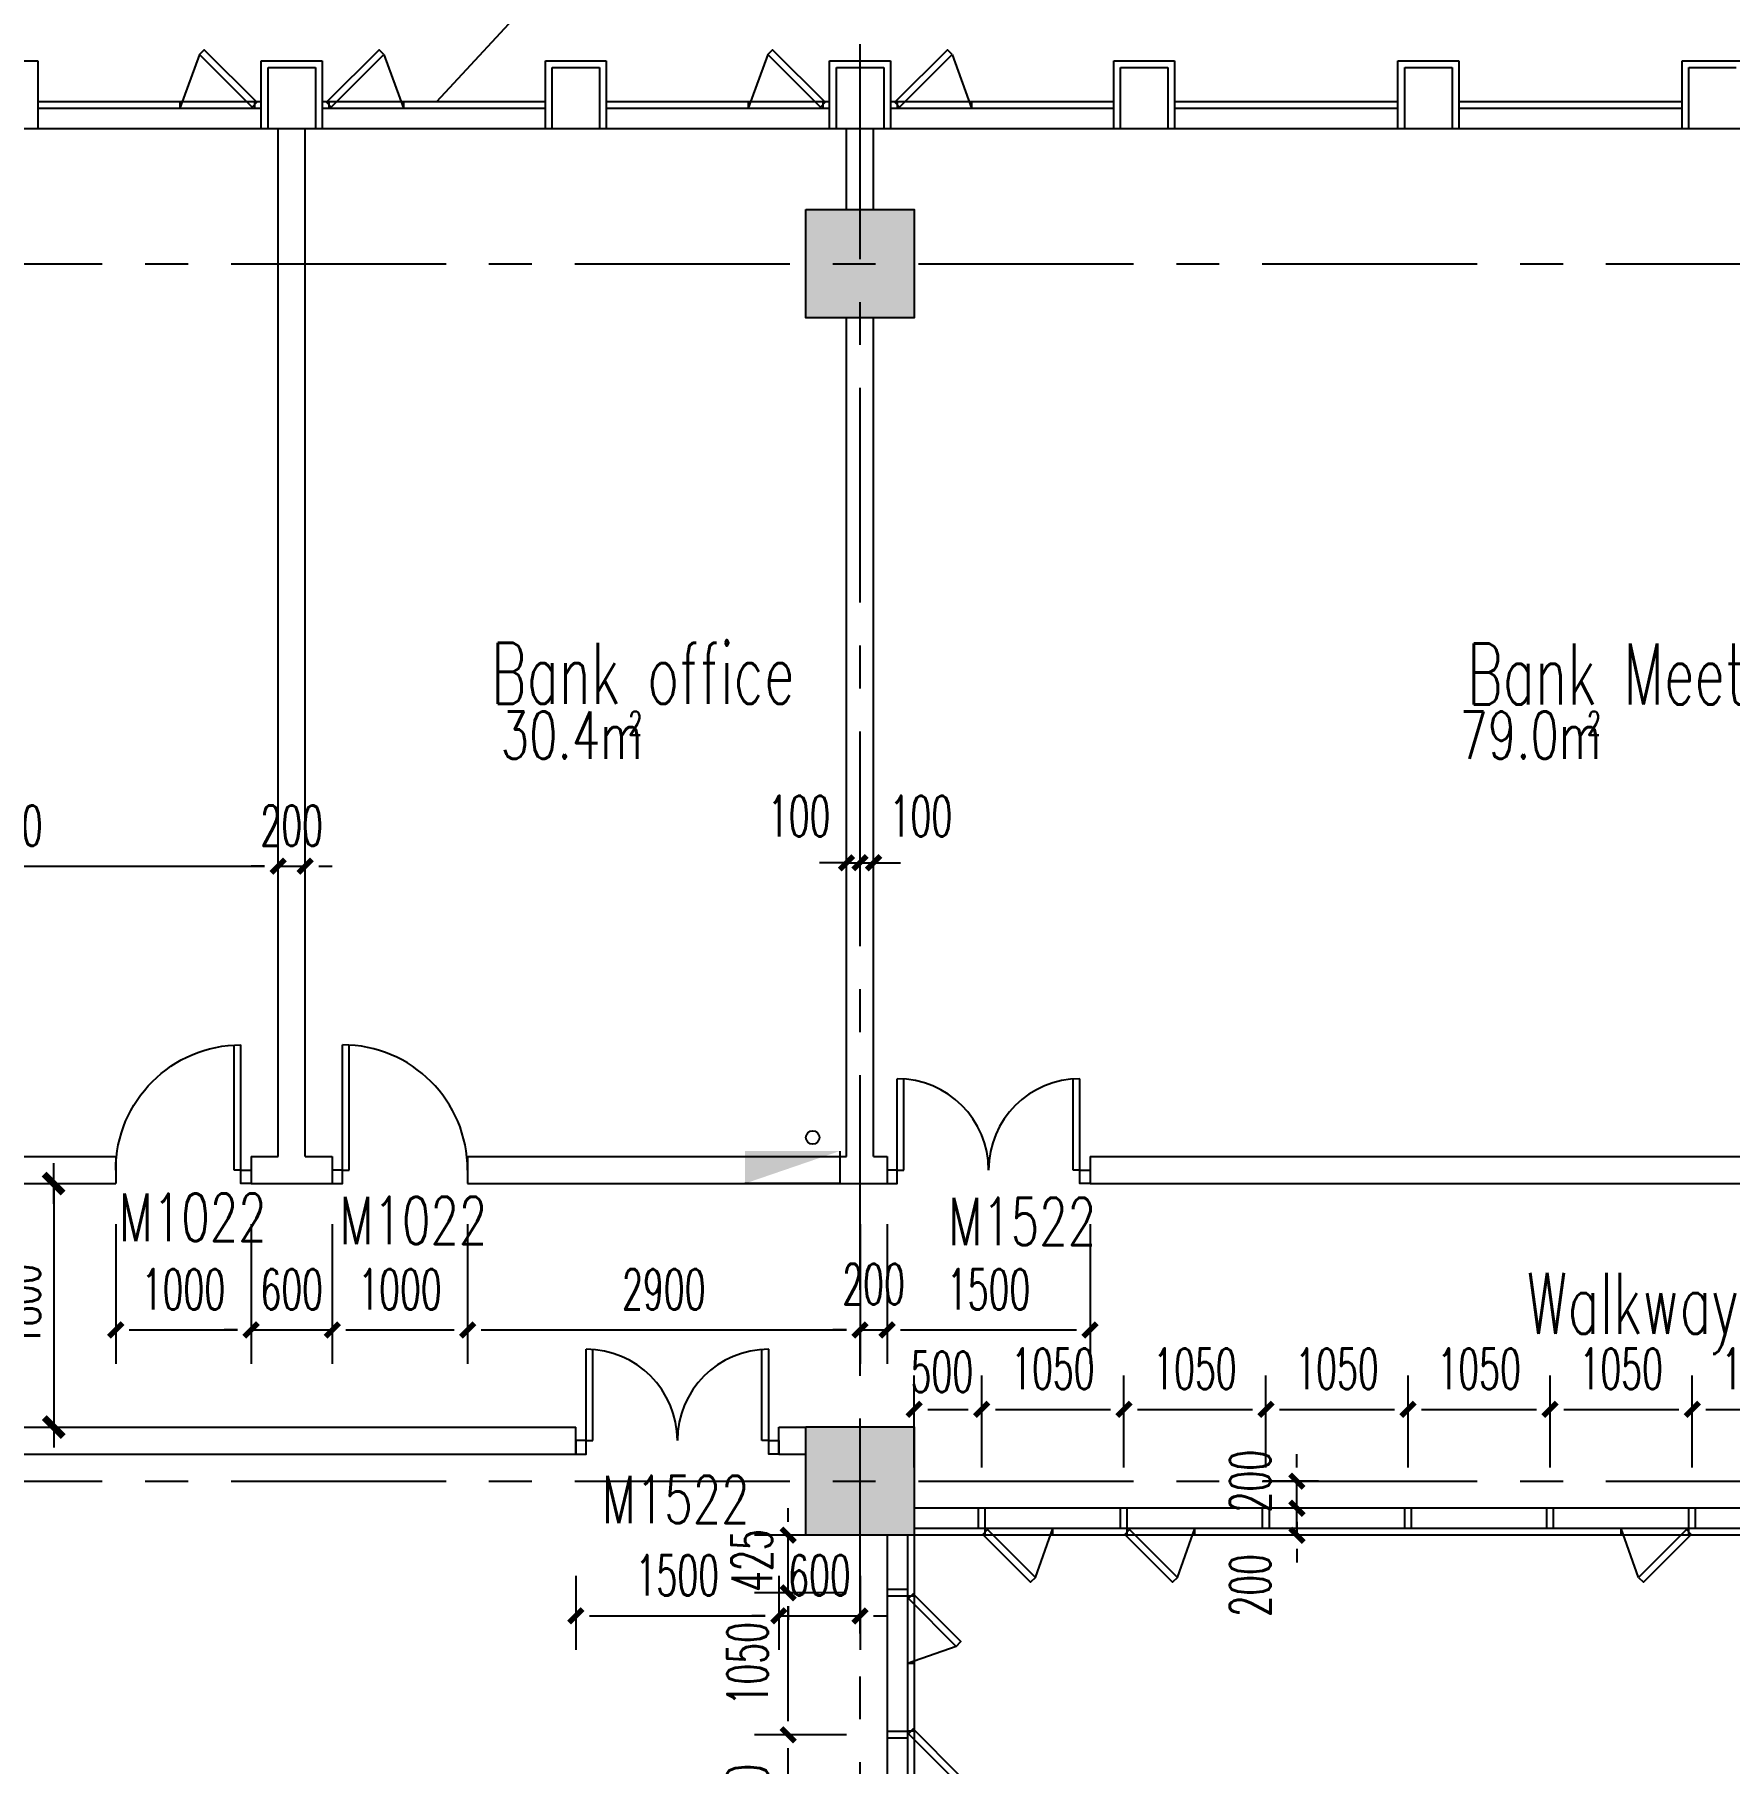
# Model space of a CAD drawing. Extents: x 824790 to 994147, y 4290613 to 4374713.
# Drawn here: x 871010 to 883535, y 4336108 to 4348889 of the extents above; entities that cross this region are included whole.
import ezdxf

# ---------------------------------------------------------------- set-up
doc = ezdxf.new("R2010")
doc.units = 0
doc.header["$LTSCALE"] = 1000
doc.header["$MEASUREMENT"] = 0
for name, pattern in [('ACAD_ISO08W100', [36, 24, -3, 6, -3]), ('CENTER', [50.8, 31.75, -6.35, 6.35, -6.35]), ('DOTE', [2.42, 2, -0.2, 0.02, -0.2])]:
    doc.linetypes.add(name, pattern=pattern)
doc.layers.get('0').update_dxf_attribs({"color": 255, "linetype": 'CONTINUOUS'})
doc.layers.add('0-消防箱', color=7, linetype='CONTINUOUS', lineweight=25)
for name, color, linetype in [('A-AREA-TEXT', 6, 'CONTINUOUS'), ('A-DIM', 201, 'CONTINUOUS'), ('A-DOTE', 8, 'ACAD_ISO08W100'), ('A-FIN-GRAN', 34, 'CONTINUOUS'), ('A-LINE', 254, 'CONTINUOUS'), ('A-NOTE', 150, 'CONTINUOUS'), ('A-TEXT-CN', 31, 'CONTINUOUS'), ('A-WALL', 2, 'CONTINUOUS'), ('A-WINDOW', 4, 'CONTINUOUS'), ('A-WINDOW-TEXT', 93, 'CONTINUOUS'), ('DOTE', 17, 'DOTE'), ('HATCH-F252', 252, 'CONTINUOUS'), ('S-COLUMN', 1, 'CONTINUOUS'), ('WINDOW', 4, 'CONTINUOUS'), ('柱子', 9, 'CONTINUOUS')]:
    doc.layers.add(name, color=color, linetype=linetype)
doc.styles.add('_HZTXT', font='tjromans.shx', dxfattribs={"width": 0.7, "bigfont": 'tjhztxt.shx'})
doc.styles.add('DIM_FONT', font='SIMPLEX.shx', dxfattribs={"width": 0.6, "bigfont": 'GBCBIG.shx'})
doc.styles.add('PRC-S', font='TJROMANS.shx', dxfattribs={"width": 0.7, "bigfont": 'hztxt.shx'})
doc.styles.add('TONGJI-FONT', font='simplex.shx')
doc.dimstyles.new('DIM100', dxfattribs={"dimscale": 100, "dimtxt": 3, "dimasz": 0.01, "dimexe": 1, "dimexo": 1, "dimgap": 1, "dimtad": 1, "dimdec": 0, "dimtxsty": 'DIM_FONT', "dimblk1": 'h-_DIMX', "dimblk2": 'h-_DIMX', "dimsah": 1, "dimcen": 0.01, "dimclrd": 256, "dimclre": 256, "dimclrt": 7, "dimadec": 3, "dimazin": 3, "dimtfac": 1, "dimtdec": 0, "dimtix": 1, "dimtmove": 2, "dimatfit": 3, "dimldrblk": 'h-_DIMX', "dimtzin": 5, "dimarcsym": 0})
doc.dimstyles.new('DIMN', dxfattribs={"dimtxt": 300, "dimasz": 100, "dimexe": 250, "dimexo": 300, "dimgap": 150, "dimtad": 1, "dimdec": 0, "dimtxsty": 'DIM_FONT', "dimblk": 'h-_ArchTick', "dimcen": 2.5, "dimclrt": 7, "dimazin": 2, "dimtfac": 1, "dimtdec": 0, "dimtix": 1, "dimtmove": 2, "dimatfit": 3, "dimarcsym": 0})

# ---------------------------------------------------------------- blocks, each defined once
blk = doc.blocks.new('h-wrt')
at = {"layer": 'A-DOTE', "linetype": 'CENTER', "ltscale": 0.05}
for p, q in [((-2563528.9, -1784214.6), (-2563528.9, -1744636.2)), ((-2603736, -1751229), (-2483728.3, -1751229)), ((-2603736, -1760229), (-2483728.3, -1760229))]:
    blk.add_line(p, q, dxfattribs=at)
blk = doc.blocks.new('h-D15')
for p, q in [((75, 0), (75, 675)), ((125, 0), (125, 673.145601)), ((1375, 0), (1375, 673.145601)), ((1425, 0), (1425, 675)), ((75, 0), (125, 0)), ((1425, 0), (1375, 0))]:
    blk.add_line(p, q)
for points in [[(75, 0), (0, 0), (0, -100), (75, -100)], [(1425, 0), (1500, 0), (1500, -100), (1425, -100)]]:
    blk.add_lwpolyline(points, close=True)
for centre, start, end in [((75, 0), 0, 90), ((1425, 0), 90, 180)]:
    blk.add_arc(centre, 675, start, end)
blk = doc.blocks.new('h-D10')
for p, q in [((75, 0), (75, 925)), ((125, 0), (125, 923.64766)), ((75, 0), (125, 0))]:
    blk.add_line(p, q)
blk.add_lwpolyline([(75, 0), (0, 0), (0, -100), (75, -100)], close=True)
blk.add_arc((75, 0), 925, 0, 90)
blk = doc.blocks.new('h-ewryer')
at = {"layer": 'A-WINDOW', "ltscale": 0.5}
blk.add_line((366378, 243878), (366234, 243482), dxfattribs=at)
at = {"layer": 'A-WINDOW'}
for p, q in [((366234, 243532), (366234, 243482)), ((366784, 243532), (366784, 243482))]:
    blk.add_line(p, q, dxfattribs=at)
at = {"layer": 'A-WINDOW', "ltscale": 0.5}
blk.add_lwpolyline([(366378, 243878), (366413, 243914), (366802, 243525), (366767, 243489)], close=True, dxfattribs=at)
blk = doc.blocks.new('h-2层裙房幕墙')
at = {"layer": 'A-FIN-GRAN'}
for p, q in [((769186, 4036435), (769636, 4036435)), ((769636, 4036435), (769636, 4035935)), ((771286, 4035935), (771286, 4036435)), ((771286, 4036435), (771736, 4036435)), ((771336, 4035935), (771336, 4036385)), ((771336, 4036385), (771686, 4036385)), ((771686, 4036385), (771686, 4035935)), ((771736, 4036435), (771736, 4035935)), ((773386, 4035935), (773386, 4036435)), ((773386, 4036435), (773836, 4036435)), ((773436, 4035935), (773436, 4036385)), ((773436, 4036385), (773786, 4036385)), ((773786, 4036385), (773786, 4035935)), ((773836, 4036435), (773836, 4035935)), ((775486, 4035935), (775486, 4036435)), ((775486, 4036435), (775936, 4036435)), ((775536, 4035935), (775536, 4036385)), ((775536, 4036385), (775886, 4036385)), ((775886, 4036385), (775886, 4035935)), ((775936, 4036435), (775936, 4035935)), ((777586, 4035935), (777586, 4036435)), ((777586, 4036435), (778036, 4036435)), ((777636, 4035935), (777636, 4036385)), ((777636, 4036385), (777986, 4036385)), ((777986, 4036385), (777986, 4035935)), ((778036, 4036435), (778036, 4035935)), ((779686, 4035935), (779686, 4036435)), ((779686, 4036435), (780136, 4036435)), ((779736, 4035935), (779736, 4036385)), ((779736, 4036385), (780086, 4036385)), ((780086, 4036385), (780086, 4035935)), ((780136, 4036435), (780136, 4035935)), ((781786, 4035935), (781786, 4036435)), ((781786, 4036435), (782236, 4036435)), ((781836, 4035935), (781836, 4036385)), ((781836, 4036385), (782186, 4036385))]:
    blk.add_line(p, q, dxfattribs=at)
at = {"layer": 'WINDOW'}
for p, q in [((769636, 4036135), (771286, 4036135)), ((769636, 4036085), (771286, 4036085)), ((771736, 4036135), (773386, 4036135)), ((771736, 4036085), (773386, 4036085)), ((773836, 4036135), (775486, 4036135)), ((773836, 4036085), (775486, 4036085)), ((775936, 4036135), (777586, 4036135)), ((775936, 4036085), (777586, 4036085)), ((778036, 4036135), (779686, 4036135)), ((778036, 4036085), (779686, 4036085)), ((780136, 4036135), (781786, 4036135)), ((780136, 4036085), (781786, 4036085)), ((740234, 4035935), (801136, 4035935)), ((769636, 4035935), (771286, 4035935)), ((771736, 4035935), (773386, 4035935)), ((773836, 4035935), (775486, 4035935)), ((775936, 4035935), (777586, 4035935)), ((778036, 4035935), (779686, 4035935)), ((780136, 4035935), (781786, 4035935))]:
    blk.add_line(p, q, dxfattribs=at)
at = {"layer": 'A-WINDOW'}
for p in [(404451, 3792603), (408651, 3792603)]:
    blk.add_blockref('h-ewryer', p, dxfattribs=at)
at = {"layer": 'A-WINDOW', "xscale": -1}
for p in [(1138570, 3792603), (1142770, 3792603)]:
    blk.add_blockref('h-ewryer', p, dxfattribs=at)
blk = doc.blocks.new('h-消火栓')
at = {"color": 0}
for p, q in [((50, -240), (50, 0)), ((50, 0), (750, 0))]:
    blk.add_line(p, q, dxfattribs=at)
blk.add_solid([(50, -240), (750, 0), (50, -240), (750, -240)], dxfattribs=at)
blk = doc.blocks.new('sdfsf')
at = {"layer": 'A-WINDOW'}
for p, q in [((844942, 4169919), (844942, 4169969)), ((845442, 4169919), (845442, 4169969))]:
    blk.add_line(p, q, dxfattribs=at)
at = {"layer": 'A-WINDOW', "ltscale": 0.5}
blk.add_line((845070, 4169608), (844942, 4169969), dxfattribs=at)
blk.add_lwpolyline([(845070, 4169608), (845106, 4169573), (845459, 4169926), (845424, 4169962)], close=True, dxfattribs=at)
blk = doc.blocks.new('dsfd')
at = {"layer": 'A-FIN-GRAN'}
for p, q in [((877985, 4337845), (877985, 4337995)), ((878035, 4337845), (878035, 4337995)), ((879035, 4337845), (879035, 4337995)), ((879085, 4337845), (879085, 4337995)), ((880085, 4337845), (880085, 4337995)), ((880135, 4337845), (880135, 4337995)), ((881135, 4337845), (881135, 4337995)), ((881185, 4337845), (881185, 4337995)), ((882185, 4337845), (882185, 4337995)), ((882235, 4337845), (882235, 4337995)), ((883235, 4337845), (883235, 4337995)), ((883285, 4337845), (883285, 4337995)), ((884285, 4337845), (884285, 4337995)), ((884335, 4337845), (884335, 4337995)), ((877460, 4337395), (877310, 4337395)), ((877460, 4337345), (877310, 4337345)), ((885010, 4337395), (884860, 4337395)), ((885010, 4337345), (884860, 4337345)), ((877460, 4336345), (877310, 4336345)), ((877460, 4336295), (877310, 4336295)), ((885010, 4336345), (884860, 4336345)), ((885010, 4336295), (884860, 4336295)), ((877460, 4335295), (877310, 4335295)), ((885010, 4335295), (884860, 4335295)), ((877460, 4335245), (877310, 4335245)), ((885010, 4335245), (884860, 4335245)), ((877460, 4334245), (877310, 4334245)), ((877460, 4334195), (877310, 4334195)), ((877460, 4333195), (877310, 4333195)), ((877460, 4333145), (877310, 4333145)), ((877460, 4332145), (877310, 4332145)), ((877460, 4332095), (877310, 4332095)), ((885010, 4332145), (884860, 4332145)), ((885010, 4332095), (884860, 4332095)), ((877460, 4331095), (877310, 4331095)), ((877460, 4331045), (877310, 4331045)), ((885010, 4331095), (884860, 4331095)), ((885010, 4331045), (884860, 4331045)), ((877460, 4330045), (877310, 4330045)), ((885010, 4330045), (884860, 4330045)), ((877460, 4329995), (877310, 4329995)), ((885010, 4329995), (884860, 4329995)), ((877985, 4329545), (877985, 4329395)), ((878035, 4329545), (878035, 4329395)), ((879035, 4329545), (879035, 4329395)), ((879085, 4329545), (879085, 4329395)), ((880085, 4329545), (880085, 4329395)), ((880135, 4329545), (880135, 4329395)), ((881135, 4329545), (881135, 4329395)), ((881185, 4329545), (881185, 4329395)), ((882185, 4329545), (882185, 4329395)), ((882235, 4329545), (882235, 4329395)), ((883235, 4329545), (883235, 4329395)), ((883285, 4329545), (883285, 4329395)), ((884285, 4329545), (884285, 4329395)), ((884335, 4329545), (884335, 4329395))]:
    blk.add_line(p, q, dxfattribs=at)
at = {"layer": 'A-LINE'}
for p, q in [((884910, 4335195), (884910, 4332195)), ((885010, 4335195), (885010, 4332195))]:
    blk.add_line(p, q, dxfattribs=at)
at = {"layer": 'A-WINDOW'}
for p, q in [((885010, 4335195), (884810, 4335195)), ((885010, 4332195), (884810, 4332195))]:
    blk.add_line(p, q, dxfattribs=at)
for points in [[(884810, 4337995), (877910, 4337995), (877510, 4337995)], [(884810, 4337845), (877910, 4337845), (877510, 4337845)], [(877310, 4337795), (877310, 4329595)], [(877460, 4337795), (877460, 4329595)], [(884810, 4335195), (884810, 4337795), (877910, 4337795), (877510, 4337795), (877510, 4329595), (877910, 4329595), (884810, 4329595), (884810, 4332195)], [(884860, 4335195), (884860, 4337795)], [(885010, 4335195), (885010, 4337795)], [(884860, 4329595), (884860, 4332195)], [(885010, 4329595), (885010, 4332195)], [(877510, 4329545), (877910, 4329545), (884810, 4329545)], [(877510, 4329395), (877910, 4329395), (884810, 4329395)]]:
    blk.add_lwpolyline(points, dxfattribs=at)
at = {"layer": 'A-WINDOW', "xscale": -1}
for p in [(1723476, 167876), (1724526, 167876)]:
    blk.add_blockref('sdfsf', p, dxfattribs=at)
at = {"layer": 'A-WINDOW'}
for p in [(37793, 167876), (38843, 167876)]:
    blk.add_blockref('sdfsf', p, dxfattribs=at)
for name, p, rotation in [('sdfsf', (5047429, 3491904), 90), ('sdfsf', (5047429, 3490904), 90), ('h-D15', (884810, 4333695), 90), ('h-D15', (884810, 4332195), 90), ('sdfsf', (-3285109, 5176487), 270), ('sdfsf', (-3285109, 5175487), 270), ('sdfsf', (1723476, 8499514), 180), ('sdfsf', (1724526, 8499514), 180)]:
    blk.add_blockref(name, p, dxfattribs=dict(at, rotation=rotation))
at = {"layer": 'A-WINDOW', "xscale": -1}
for p, rotation in [((-3285109, 3491904), 270), ((-3285109, 3490904), 270), ((5047429, 5176487), 90), ((5047429, 5175487), 90), ((37793, 8499514), 180), ((38843, 8499514), 180)]:
    blk.add_blockref('sdfsf', p, dxfattribs=dict(at, rotation=rotation))
blk = doc.blocks.new('h-qwwe')
at = {"layer": 'HATCH-F252'}
blk.add_hatch(color=256, dxfattribs=at).paths.add_polyline_path([(-400, 400), (400, 400), (400, -400), (-400, -400)])
at = {"layer": 'S-COLUMN', "color": 1}
blk.add_lwpolyline([(-400, 400), (400, 400), (400, -400), (-400, -400)], close=True, dxfattribs=at)
blk = doc.blocks.new('h-800zhu')
at = {"layer": '柱子'}
for p in [(-2563529, -1387131), (-2563529, -1396131)]:
    blk.add_blockref('h-qwwe', p, dxfattribs=at)
blk = doc.blocks.new('h-_DIMX')
blk.add_line((-150, 0), (150, 0))
at = {"const_width": 50}
blk.add_lwpolyline([(-70, -70), (70, 70)], dxfattribs=at)
blk = doc.blocks.new('*D36')
at = {"layer": 'A-DIM', "lineweight": -2, "transparency": 16777216}
for p, q in [((870237, 4340395), (871251, 4340395)), ((871151, 4340394), (871151, 4338596)), ((870237, 4338595), (871251, 4338595))]:
    blk.add_line(p, q, dxfattribs=at)
for p, rotation in [((871151, 4340395), 90), ((871151, 4338595), 270)]:
    blk.add_blockref('h-_DIMX', p, dxfattribs=dict(at, rotation=rotation))
at = {"layer": 'A-DIM', "color": 7, "transparency": 16777216, "insert": (870901, 4339495), "char_height": 300, "attachment_point": 5, "rotation": 90, "style": 'DIM_FONT'}
blk.add_mtext('\\A1;1800', dxfattribs=at)
blk = doc.blocks.new('h-_ArchTick')
at = {"color": 0, "linetype": 'ByBlock', "const_width": 0.4}
blk.add_lwpolyline([(-0.5, -0.5), (0.5, 0.5)], dxfattribs=at)
blk = doc.blocks.new('*D126')
at = {"layer": 'A-DIM', "color": 0, "lineweight": -2, "transparency": 16777216}
for p, q in [((876579, 4337895), (876579, 4337995)), ((877010, 4337795), (876329, 4337795)), ((876579, 4337370), (876579, 4337795)), ((877010, 4337370), (876329, 4337370)), ((876579, 4337270), (876579, 4337170))]:
    blk.add_line(p, q, dxfattribs=at)
at = {"layer": 'A-DIM', "color": 0, "lineweight": -2, "transparency": 16777216, "xscale": 100, "yscale": 100, "zscale": 100}
for p, rotation in [((876579, 4337795), 270), ((876579, 4337370), 90)]:
    blk.add_blockref('h-_ArchTick', p, dxfattribs=dict(at, rotation=rotation))
at = {"layer": 'A-DIM', "color": 7, "transparency": 16777216, "insert": (876310, 4337608), "char_height": 300, "attachment_point": 5, "rotation": 90, "style": 'DIM_FONT'}
blk.add_mtext('\\A1;425', dxfattribs=at)
blk = doc.blocks.new('*D127')
at = {"layer": 'A-DIM', "color": 0, "lineweight": -2, "transparency": 16777216}
for p, q in [((877010, 4337370), (876329, 4337370)), ((876579, 4336420), (876579, 4337270)), ((877010, 4336320), (876329, 4336320))]:
    blk.add_line(p, q, dxfattribs=at)
at = {"layer": 'A-DIM', "color": 0, "lineweight": -2, "transparency": 16777216, "xscale": 100, "yscale": 100, "zscale": 100}
for p, rotation in [((876579, 4337370), 90), ((876579, 4336320), 270)]:
    blk.add_blockref('h-_ArchTick', p, dxfattribs=dict(at, rotation=rotation))
at = {"layer": 'A-DIM', "color": 7, "transparency": 16777216, "insert": (876279, 4336845), "char_height": 300, "attachment_point": 5, "rotation": 90, "style": 'DIM_FONT'}
blk.add_mtext('\\A1;1050', dxfattribs=at)
blk = doc.blocks.new('*D128')
at = {"layer": 'A-DIM', "color": 0, "lineweight": -2, "transparency": 16777216}
for p, q in [((877010, 4336320), (876329, 4336320)), ((876579, 4335370), (876579, 4336220)), ((877010, 4335270), (876329, 4335270))]:
    blk.add_line(p, q, dxfattribs=at)
at = {"layer": 'A-DIM', "color": 0, "lineweight": -2, "transparency": 16777216, "xscale": 100, "yscale": 100, "zscale": 100}
for p, rotation in [((876579, 4336320), 90), ((876579, 4335270), 270)]:
    blk.add_blockref('h-_ArchTick', p, dxfattribs=dict(at, rotation=rotation))
at = {"layer": 'A-DIM', "color": 7, "transparency": 16777216, "insert": (876279, 4335795), "char_height": 300, "attachment_point": 5, "rotation": 90, "style": 'DIM_FONT'}
blk.add_mtext('\\A1;1050', dxfattribs=at)
blk = doc.blocks.new('*D143')
at = {"layer": 'A-DIM', "color": 0, "lineweight": -2, "transparency": 16777216}
for p, q in [((883260, 4338295), (883260, 4338976)), ((884310, 4338295), (884310, 4338976)), ((883360, 4338726), (884210, 4338726))]:
    blk.add_line(p, q, dxfattribs=at)
at = {"layer": 'A-DIM', "color": 0, "lineweight": -2, "transparency": 16777216, "xscale": 100, "yscale": 100, "zscale": 100, "rotation": 180}
blk.add_blockref('h-_ArchTick', (883260, 4338726), dxfattribs=at)
at = {"layer": 'A-DIM', "color": 0, "lineweight": -2, "transparency": 16777216, "xscale": 100, "yscale": 100, "zscale": 100}
blk.add_blockref('h-_ArchTick', (884310, 4338726), dxfattribs=at)
at = {"layer": 'A-DIM', "color": 7, "transparency": 16777216, "insert": (883785, 4339026), "char_height": 300, "attachment_point": 5, "style": 'DIM_FONT'}
blk.add_mtext('\\A1;1050', dxfattribs=at)
blk = doc.blocks.new('*D144')
at = {"layer": 'A-DIM', "color": 0, "lineweight": -2, "transparency": 16777216}
for p, q in [((882210, 4338295), (882210, 4338976)), ((883260, 4338295), (883260, 4338976)), ((882310, 4338726), (883160, 4338726))]:
    blk.add_line(p, q, dxfattribs=at)
at = {"layer": 'A-DIM', "color": 0, "lineweight": -2, "transparency": 16777216, "xscale": 100, "yscale": 100, "zscale": 100, "rotation": 180}
blk.add_blockref('h-_ArchTick', (882210, 4338726), dxfattribs=at)
at = {"layer": 'A-DIM', "color": 0, "lineweight": -2, "transparency": 16777216, "xscale": 100, "yscale": 100, "zscale": 100}
blk.add_blockref('h-_ArchTick', (883260, 4338726), dxfattribs=at)
at = {"layer": 'A-DIM', "color": 7, "transparency": 16777216, "insert": (882735, 4339026), "char_height": 300, "attachment_point": 5, "style": 'DIM_FONT'}
blk.add_mtext('\\A1;1050', dxfattribs=at)
blk = doc.blocks.new('*D145')
at = {"layer": 'A-DIM', "color": 0, "lineweight": -2, "transparency": 16777216}
for p, q in [((881160, 4338295), (881160, 4338976)), ((882210, 4338295), (882210, 4338976)), ((881260, 4338726), (882110, 4338726))]:
    blk.add_line(p, q, dxfattribs=at)
at = {"layer": 'A-DIM', "color": 0, "lineweight": -2, "transparency": 16777216, "xscale": 100, "yscale": 100, "zscale": 100, "rotation": 180}
blk.add_blockref('h-_ArchTick', (881160, 4338726), dxfattribs=at)
at = {"layer": 'A-DIM', "color": 0, "lineweight": -2, "transparency": 16777216, "xscale": 100, "yscale": 100, "zscale": 100}
blk.add_blockref('h-_ArchTick', (882210, 4338726), dxfattribs=at)
at = {"layer": 'A-DIM', "color": 7, "transparency": 16777216, "insert": (881685, 4339026), "char_height": 300, "attachment_point": 5, "style": 'DIM_FONT'}
blk.add_mtext('\\A1;1050', dxfattribs=at)
blk = doc.blocks.new('*D146')
at = {"layer": 'A-DIM', "color": 0, "lineweight": -2, "transparency": 16777216}
for p, q in [((880110, 4338295), (880110, 4338976)), ((881160, 4338295), (881160, 4338976)), ((880210, 4338726), (881060, 4338726))]:
    blk.add_line(p, q, dxfattribs=at)
at = {"layer": 'A-DIM', "color": 0, "lineweight": -2, "transparency": 16777216, "xscale": 100, "yscale": 100, "zscale": 100, "rotation": 180}
blk.add_blockref('h-_ArchTick', (880110, 4338726), dxfattribs=at)
at = {"layer": 'A-DIM', "color": 0, "lineweight": -2, "transparency": 16777216, "xscale": 100, "yscale": 100, "zscale": 100}
blk.add_blockref('h-_ArchTick', (881160, 4338726), dxfattribs=at)
at = {"layer": 'A-DIM', "color": 7, "transparency": 16777216, "insert": (880635, 4339026), "char_height": 300, "attachment_point": 5, "style": 'DIM_FONT'}
blk.add_mtext('\\A1;1050', dxfattribs=at)
blk = doc.blocks.new('*D147')
at = {"layer": 'A-DIM', "color": 0, "lineweight": -2, "transparency": 16777216}
for p, q in [((879060, 4338295), (879060, 4338976)), ((880110, 4338295), (880110, 4338976)), ((879160, 4338726), (880010, 4338726))]:
    blk.add_line(p, q, dxfattribs=at)
at = {"layer": 'A-DIM', "color": 0, "lineweight": -2, "transparency": 16777216, "xscale": 100, "yscale": 100, "zscale": 100, "rotation": 180}
blk.add_blockref('h-_ArchTick', (879060, 4338726), dxfattribs=at)
at = {"layer": 'A-DIM', "color": 0, "lineweight": -2, "transparency": 16777216, "xscale": 100, "yscale": 100, "zscale": 100}
blk.add_blockref('h-_ArchTick', (880110, 4338726), dxfattribs=at)
at = {"layer": 'A-DIM', "color": 7, "transparency": 16777216, "insert": (879585, 4339026), "char_height": 300, "attachment_point": 5, "style": 'DIM_FONT'}
blk.add_mtext('\\A1;1050', dxfattribs=at)
blk = doc.blocks.new('*D148')
at = {"layer": 'A-DIM', "color": 0, "lineweight": -2, "transparency": 16777216}
for p, q in [((878010, 4338295), (878010, 4338976)), ((879060, 4338295), (879060, 4338976)), ((878110, 4338726), (878960, 4338726))]:
    blk.add_line(p, q, dxfattribs=at)
at = {"layer": 'A-DIM', "color": 0, "lineweight": -2, "transparency": 16777216, "xscale": 100, "yscale": 100, "zscale": 100, "rotation": 180}
blk.add_blockref('h-_ArchTick', (878010, 4338726), dxfattribs=at)
at = {"layer": 'A-DIM', "color": 0, "lineweight": -2, "transparency": 16777216, "xscale": 100, "yscale": 100, "zscale": 100}
blk.add_blockref('h-_ArchTick', (879060, 4338726), dxfattribs=at)
at = {"layer": 'A-DIM', "color": 7, "transparency": 16777216, "insert": (878535, 4339026), "char_height": 300, "attachment_point": 5, "style": 'DIM_FONT'}
blk.add_mtext('\\A1;1050', dxfattribs=at)
blk = doc.blocks.new('*D149')
at = {"layer": 'A-DIM', "color": 0, "lineweight": -2, "transparency": 16777216}
for p, q in [((877510, 4338295), (877510, 4338976)), ((878010, 4338295), (878010, 4338976)), ((877610, 4338726), (877910, 4338726))]:
    blk.add_line(p, q, dxfattribs=at)
at = {"layer": 'A-DIM', "color": 0, "lineweight": -2, "transparency": 16777216, "xscale": 100, "yscale": 100, "zscale": 100, "rotation": 180}
blk.add_blockref('h-_ArchTick', (877510, 4338726), dxfattribs=at)
at = {"layer": 'A-DIM', "color": 0, "lineweight": -2, "transparency": 16777216, "xscale": 100, "yscale": 100, "zscale": 100}
blk.add_blockref('h-_ArchTick', (878010, 4338726), dxfattribs=at)
at = {"layer": 'A-DIM', "color": 7, "transparency": 16777216, "insert": (877715, 4339004), "char_height": 300, "attachment_point": 5, "style": 'DIM_FONT'}
blk.add_mtext('\\A1;500', dxfattribs=at)
blk = doc.blocks.new('*D736')
at = {"layer": 'A-DIM', "color": 0, "lineweight": -2, "transparency": 16777216}
for p, q in [((871610, 4340095), (871610, 4339063)), ((872610, 4340095), (872610, 4339063)), ((871710, 4339313), (872510, 4339313))]:
    blk.add_line(p, q, dxfattribs=at)
at = {"layer": 'A-DIM', "color": 0, "lineweight": -2, "transparency": 16777216, "xscale": 100, "yscale": 100, "zscale": 100, "rotation": 180}
blk.add_blockref('h-_ArchTick', (871610, 4339313), dxfattribs=at)
at = {"layer": 'A-DIM', "color": 0, "lineweight": -2, "transparency": 16777216, "xscale": 100, "yscale": 100, "zscale": 100}
blk.add_blockref('h-_ArchTick', (872610, 4339313), dxfattribs=at)
at = {"layer": 'A-DIM', "color": 7, "transparency": 16777216, "insert": (872110, 4339613), "char_height": 300, "attachment_point": 5, "style": 'DIM_FONT'}
blk.add_mtext('\\A1;1000', dxfattribs=at)
blk = doc.blocks.new('*D737')
at = {"layer": 'A-DIM', "color": 0, "lineweight": -2, "transparency": 16777216}
for p, q in [((872610, 4340095), (872610, 4339063)), ((873210, 4340095), (873210, 4339063)), ((872510, 4339313), (872410, 4339313)), ((872610, 4339313), (873210, 4339313)), ((873310, 4339313), (873410, 4339313))]:
    blk.add_line(p, q, dxfattribs=at)
at = {"layer": 'A-DIM', "color": 0, "lineweight": -2, "transparency": 16777216, "xscale": 100, "yscale": 100, "zscale": 100}
blk.add_blockref('h-_ArchTick', (872610, 4339313), dxfattribs=at)
at = {"layer": 'A-DIM', "color": 0, "lineweight": -2, "transparency": 16777216, "xscale": 100, "yscale": 100, "zscale": 100, "rotation": 180}
blk.add_blockref('h-_ArchTick', (873210, 4339313), dxfattribs=at)
at = {"layer": 'A-DIM', "color": 7, "transparency": 16777216, "insert": (872910, 4339613), "char_height": 300, "attachment_point": 5, "style": 'DIM_FONT'}
blk.add_mtext('\\A1;600', dxfattribs=at)
blk = doc.blocks.new('*D738')
at = {"layer": 'A-DIM', "color": 0, "lineweight": -2, "transparency": 16777216}
for p, q in [((873210, 4340095), (873210, 4339063)), ((874210, 4340095), (874210, 4339063)), ((873310, 4339313), (874110, 4339313))]:
    blk.add_line(p, q, dxfattribs=at)
at = {"layer": 'A-DIM', "color": 0, "lineweight": -2, "transparency": 16777216, "xscale": 100, "yscale": 100, "zscale": 100, "rotation": 180}
blk.add_blockref('h-_ArchTick', (873210, 4339313), dxfattribs=at)
at = {"layer": 'A-DIM', "color": 0, "lineweight": -2, "transparency": 16777216, "xscale": 100, "yscale": 100, "zscale": 100}
blk.add_blockref('h-_ArchTick', (874210, 4339313), dxfattribs=at)
at = {"layer": 'A-DIM', "color": 7, "transparency": 16777216, "insert": (873710, 4339613), "char_height": 300, "attachment_point": 5, "style": 'DIM_FONT'}
blk.add_mtext('\\A1;1000', dxfattribs=at)
blk = doc.blocks.new('*D739')
at = {"layer": 'A-DIM', "color": 0, "lineweight": -2, "transparency": 16777216}
for p, q in [((874210, 4340095), (874210, 4339063)), ((877110, 4340095), (877110, 4339063)), ((874310, 4339313), (877010, 4339313))]:
    blk.add_line(p, q, dxfattribs=at)
at = {"layer": 'A-DIM', "color": 0, "lineweight": -2, "transparency": 16777216, "xscale": 100, "yscale": 100, "zscale": 100, "rotation": 180}
blk.add_blockref('h-_ArchTick', (874210, 4339313), dxfattribs=at)
at = {"layer": 'A-DIM', "color": 0, "lineweight": -2, "transparency": 16777216, "xscale": 100, "yscale": 100, "zscale": 100}
blk.add_blockref('h-_ArchTick', (877110, 4339313), dxfattribs=at)
at = {"layer": 'A-DIM', "color": 7, "transparency": 16777216, "insert": (875660, 4339613), "char_height": 300, "attachment_point": 5, "style": 'DIM_FONT'}
blk.add_mtext('\\A1;2900', dxfattribs=at)
blk = doc.blocks.new('*D740')
at = {"layer": 'A-DIM', "color": 0, "lineweight": -2, "transparency": 16777216}
for p, q in [((877110, 4340095), (877110, 4339063)), ((877310, 4340095), (877310, 4339063)), ((877010, 4339313), (876910, 4339313)), ((877110, 4339313), (877310, 4339313)), ((877410, 4339313), (877510, 4339313))]:
    blk.add_line(p, q, dxfattribs=at)
at = {"layer": 'A-DIM', "color": 0, "lineweight": -2, "transparency": 16777216, "xscale": 100, "yscale": 100, "zscale": 100}
blk.add_blockref('h-_ArchTick', (877110, 4339313), dxfattribs=at)
at = {"layer": 'A-DIM', "color": 0, "lineweight": -2, "transparency": 16777216, "xscale": 100, "yscale": 100, "zscale": 100, "rotation": 180}
blk.add_blockref('h-_ArchTick', (877310, 4339313), dxfattribs=at)
at = {"layer": 'A-DIM', "color": 7, "transparency": 16777216, "insert": (877210, 4339652), "char_height": 300, "attachment_point": 5, "style": 'DIM_FONT'}
blk.add_mtext('\\A1;200', dxfattribs=at)
blk = doc.blocks.new('*D741')
at = {"layer": 'A-DIM', "color": 0, "lineweight": -2, "transparency": 16777216}
for p, q in [((877310, 4340095), (877310, 4339063)), ((878810, 4340095), (878810, 4339063)), ((877410, 4339313), (878710, 4339313))]:
    blk.add_line(p, q, dxfattribs=at)
at = {"layer": 'A-DIM', "color": 0, "lineweight": -2, "transparency": 16777216, "xscale": 100, "yscale": 100, "zscale": 100, "rotation": 180}
blk.add_blockref('h-_ArchTick', (877310, 4339313), dxfattribs=at)
at = {"layer": 'A-DIM', "color": 0, "lineweight": -2, "transparency": 16777216, "xscale": 100, "yscale": 100, "zscale": 100}
blk.add_blockref('h-_ArchTick', (878810, 4339313), dxfattribs=at)
at = {"layer": 'A-DIM', "color": 7, "transparency": 16777216, "insert": (878060, 4339613), "char_height": 300, "attachment_point": 5, "style": 'DIM_FONT'}
blk.add_mtext('\\A1;1500', dxfattribs=at)
blk = doc.blocks.new('*D799')
at = {"layer": 'A-DIM', "color": 0, "lineweight": -2, "transparency": 16777216}
for p, q in [((880339, 4338295), (880339, 4338395)), ((880498, 4338195), (880089, 4338195)), ((880339, 4337995), (880339, 4338195)), ((880498, 4337995), (880089, 4337995)), ((880339, 4337895), (880339, 4337795))]:
    blk.add_line(p, q, dxfattribs=at)
at = {"layer": 'A-DIM', "color": 0, "lineweight": -2, "transparency": 16777216, "xscale": 100, "yscale": 100, "zscale": 100}
for p, rotation in [((880339, 4338195), 270), ((880339, 4337995), 90)]:
    blk.add_blockref('h-_ArchTick', p, dxfattribs=dict(at, rotation=rotation))
at = {"layer": 'A-DIM', "color": 7, "transparency": 16777216, "insert": (879994, 4338195), "char_height": 300, "attachment_point": 5, "rotation": 90, "style": 'DIM_FONT'}
blk.add_mtext('\\A1;200', dxfattribs=at)
blk = doc.blocks.new('*D800')
at = {"layer": 'A-DIM', "color": 0, "lineweight": -2, "transparency": 16777216}
for p, q in [((880339, 4338095), (880339, 4338195)), ((880498, 4337995), (880089, 4337995)), ((880339, 4337795), (880339, 4337995)), ((880498, 4337795), (880089, 4337795)), ((880339, 4337695), (880339, 4337595))]:
    blk.add_line(p, q, dxfattribs=at)
at = {"layer": 'A-DIM', "color": 0, "lineweight": -2, "transparency": 16777216, "xscale": 100, "yscale": 100, "zscale": 100}
for p, rotation in [((880339, 4337995), 270), ((880339, 4337795), 90)]:
    blk.add_blockref('h-_ArchTick', p, dxfattribs=dict(at, rotation=rotation))
at = {"layer": 'A-DIM', "color": 7, "transparency": 16777216, "insert": (879994, 4337425), "char_height": 300, "attachment_point": 5, "rotation": 90, "style": 'DIM_FONT'}
blk.add_mtext('\\A1;200', dxfattribs=at)
blk = doc.blocks.new('*D842')
at = {"layer": 'A-DIM', "color": 0, "lineweight": -2, "transparency": 16777216}
for p, q in [((876510, 4337495), (876510, 4336949)), ((877110, 4337495), (877110, 4336949)), ((876410, 4337199), (876310, 4337199)), ((876510, 4337199), (877110, 4337199)), ((877210, 4337199), (877310, 4337199))]:
    blk.add_line(p, q, dxfattribs=at)
at = {"layer": 'A-DIM', "color": 0, "lineweight": -2, "transparency": 16777216, "xscale": 100, "yscale": 100, "zscale": 100}
blk.add_blockref('h-_ArchTick', (876510, 4337199), dxfattribs=at)
at = {"layer": 'A-DIM', "color": 0, "lineweight": -2, "transparency": 16777216, "xscale": 100, "yscale": 100, "zscale": 100, "rotation": 180}
blk.add_blockref('h-_ArchTick', (877110, 4337199), dxfattribs=at)
at = {"layer": 'A-DIM', "color": 7, "transparency": 16777216, "insert": (876810, 4337499), "char_height": 300, "attachment_point": 5, "style": 'DIM_FONT'}
blk.add_mtext('\\A1;600', dxfattribs=at)
blk = doc.blocks.new('*D843')
at = {"layer": 'A-DIM', "color": 0, "lineweight": -2, "transparency": 16777216}
for p, q in [((875010, 4337495), (875010, 4336949)), ((876510, 4337495), (876510, 4336949)), ((875110, 4337199), (876410, 4337199))]:
    blk.add_line(p, q, dxfattribs=at)
at = {"layer": 'A-DIM', "color": 0, "lineweight": -2, "transparency": 16777216, "xscale": 100, "yscale": 100, "zscale": 100, "rotation": 180}
blk.add_blockref('h-_ArchTick', (875010, 4337199), dxfattribs=at)
at = {"layer": 'A-DIM', "color": 0, "lineweight": -2, "transparency": 16777216, "xscale": 100, "yscale": 100, "zscale": 100}
blk.add_blockref('h-_ArchTick', (876510, 4337199), dxfattribs=at)
at = {"layer": 'A-DIM', "color": 7, "transparency": 16777216, "insert": (875760, 4337499), "char_height": 300, "attachment_point": 5, "style": 'DIM_FONT'}
blk.add_mtext('\\A1;1500', dxfattribs=at)
blk = doc.blocks.new('*D859')
at = {"layer": 'A-DIM', "color": 0, "lineweight": -2, "transparency": 16777216}
for p, q in [((877010, 4342660), (877010, 4343017)), ((877110, 4342660), (877110, 4343017)), ((876910, 4342767), (876810, 4342767)), ((877010, 4342767), (877110, 4342767)), ((877210, 4342767), (877310, 4342767))]:
    blk.add_line(p, q, dxfattribs=at)
at = {"layer": 'A-DIM', "color": 0, "lineweight": -2, "transparency": 16777216, "xscale": 100, "yscale": 100, "zscale": 100}
blk.add_blockref('h-_ArchTick', (877010, 4342767), dxfattribs=at)
at = {"layer": 'A-DIM', "color": 0, "lineweight": -2, "transparency": 16777216, "xscale": 100, "yscale": 100, "zscale": 100, "rotation": 180}
blk.add_blockref('h-_ArchTick', (877110, 4342767), dxfattribs=at)
at = {"layer": 'A-DIM', "color": 7, "transparency": 16777216, "insert": (876660, 4343112), "char_height": 300, "attachment_point": 5, "style": 'DIM_FONT'}
blk.add_mtext('\\A1;100', dxfattribs=at)
blk = doc.blocks.new('*D860')
at = {"layer": 'A-DIM', "color": 0, "lineweight": -2, "transparency": 16777216}
for p, q in [((877110, 4342660), (877110, 4343017)), ((877210, 4342660), (877210, 4343017)), ((877010, 4342767), (876910, 4342767)), ((877110, 4342767), (877210, 4342767)), ((877310, 4342767), (877410, 4342767))]:
    blk.add_line(p, q, dxfattribs=at)
at = {"layer": 'A-DIM', "color": 0, "lineweight": -2, "transparency": 16777216, "xscale": 100, "yscale": 100, "zscale": 100}
blk.add_blockref('h-_ArchTick', (877110, 4342767), dxfattribs=at)
at = {"layer": 'A-DIM', "color": 0, "lineweight": -2, "transparency": 16777216, "xscale": 100, "yscale": 100, "zscale": 100, "rotation": 180}
blk.add_blockref('h-_ArchTick', (877210, 4342767), dxfattribs=at)
at = {"layer": 'A-DIM', "color": 7, "transparency": 16777216, "insert": (877560, 4343112), "char_height": 300, "attachment_point": 5, "style": 'DIM_FONT'}
blk.add_mtext('\\A1;100', dxfattribs=at)
blk = doc.blocks.new('*D861')
at = {"layer": 'A-DIM', "color": 0, "lineweight": -2, "transparency": 16777216}
for p, q in [((872810, 4342480), (872810, 4342991)), ((873010, 4342480), (873010, 4342991)), ((872710, 4342741), (872610, 4342741)), ((872810, 4342741), (873010, 4342741)), ((873110, 4342741), (873210, 4342741))]:
    blk.add_line(p, q, dxfattribs=at)
at = {"layer": 'A-DIM', "color": 0, "lineweight": -2, "transparency": 16777216, "xscale": 100, "yscale": 100, "zscale": 100}
blk.add_blockref('h-_ArchTick', (872810, 4342741), dxfattribs=at)
at = {"layer": 'A-DIM', "color": 0, "lineweight": -2, "transparency": 16777216, "xscale": 100, "yscale": 100, "zscale": 100, "rotation": 180}
blk.add_blockref('h-_ArchTick', (873010, 4342741), dxfattribs=at)
at = {"layer": 'A-DIM', "color": 7, "transparency": 16777216, "insert": (872910, 4343041), "char_height": 300, "attachment_point": 5, "style": 'DIM_FONT'}
blk.add_mtext('\\A1;200', dxfattribs=at)
blk = doc.blocks.new('*D862')
at = {"layer": 'A-DIM', "color": 0, "lineweight": -2, "transparency": 16777216}
for p, q in [((868710, 4342480), (868710, 4342991)), ((872810, 4342480), (872810, 4342991)), ((868810, 4342741), (872710, 4342741))]:
    blk.add_line(p, q, dxfattribs=at)
at = {"layer": 'A-DIM', "color": 0, "lineweight": -2, "transparency": 16777216, "xscale": 100, "yscale": 100, "zscale": 100, "rotation": 180}
blk.add_blockref('h-_ArchTick', (868710, 4342741), dxfattribs=at)
at = {"layer": 'A-DIM', "color": 0, "lineweight": -2, "transparency": 16777216, "xscale": 100, "yscale": 100, "zscale": 100}
blk.add_blockref('h-_ArchTick', (872810, 4342741), dxfattribs=at)
at = {"layer": 'A-DIM', "color": 7, "transparency": 16777216, "insert": (870760, 4343041), "char_height": 300, "attachment_point": 5, "style": 'DIM_FONT'}
blk.add_mtext('\\A1;4100', dxfattribs=at)

msp = doc.modelspace()

# ---------------------------------------------------------------- linework, layer by layer
at = {"layer": '0-消防箱'}
msp.add_circle((876759.9, 4340735.4), 50, dxfattribs=at)
at = {"layer": 'A-NOTE'}
msp.add_line((873981.7, 4348395.4), (874964.6, 4349456.5), dxfattribs=at)
at = {"layer": 'A-WALL'}
for p, q in [((872809.9, 4348195.4), (873009.9, 4348195.4)), ((872809.9, 4340595.4), (872809.9, 4348195.4)), ((873009.9, 4340595.4), (873009.9, 4348195.4)), ((877009.9, 4347595.4), (877009.9, 4348195.4)), ((877209.9, 4347595.4), (877209.9, 4348195.4)), ((877009.9, 4340595.4), (877009.9, 4346795.4)), ((877209.9, 4340595.4), (877209.9, 4346795.4)), ((866609.9, 4340595.4), (871609.9, 4340595.4)), ((871609.9, 4340595.4), (871609.9, 4340395.4)), ((872609.9, 4340595.4), (872809.9, 4340595.4)), ((872609.9, 4340595.4), (872609.9, 4340395.4)), ((873009.9, 4340595.4), (873209.9, 4340595.4)), ((873209.9, 4340595.4), (873209.9, 4340395.4)), ((874209.9, 4340595.4), (874209.9, 4340395.4)), ((874209.9, 4340595.4), (877009.9, 4340595.4)), ((877209.9, 4340595.4), (877309.9, 4340595.4)), ((877309.9, 4340595.4), (877309.9, 4340395.4)), ((878809.9, 4340595.4), (886009.9, 4340595.4)), ((878809.9, 4340595.4), (878809.9, 4340395.4)), ((866609.9, 4340395.4), (871609.9, 4340395.4)), ((872609.9, 4340395.4), (873209.9, 4340395.4)), ((874209.9, 4340395.4), (877309.9, 4340395.4)), ((878809.9, 4340395.4), (886009.9, 4340395.4)), ((869109.9, 4338595.4), (875009.9, 4338595.4)), ((875009.9, 4338395.4), (875009.9, 4338595.4)), ((876509.9, 4338395.4), (876509.9, 4338595.4)), ((876509.9, 4338595.4), (876709.9, 4338595.4)), ((869109.9, 4338395.4), (875009.9, 4338395.4)), ((876509.9, 4338395.4), (876709.9, 4338395.4))]:
    msp.add_line(p, q, dxfattribs=at)

# ---------------------------------------------------------------- block references
at = {"layer": '0-消防箱', "rotation": 180}
msp.add_blockref('h-消火栓', (877009.9, 4340395.4), dxfattribs=at)
at = {"layer": 'A-WALL'}
msp.add_blockref('dsfd', (0, 0), dxfattribs=at)
at = {"layer": 'A-WINDOW'}
for name, p in [('h-2层裙房幕墙', (101399, 312260.4)), ('h-D10', (873209.9, 4340495.4)), ('h-D15', (877309.9, 4340495.4)), ('h-D15', (875009.9, 4338495.4))]:
    msp.add_blockref(name, p, dxfattribs=at)
at = {"layer": 'A-WINDOW', "xscale": -1, "rotation": 359.999999999979}
msp.add_blockref('h-D10', (872609.9, 4340495.4), dxfattribs=at)
at = {"layer": 'DOTE'}
msp.add_blockref('h-wrt', (3440638.8, 6098424.3), dxfattribs=at)
at = {"layer": 'S-COLUMN'}
msp.add_blockref('h-800zhu', (3440638.8, 5734326.8), dxfattribs=at)

# ---------------------------------------------------------------- texts
at = {"layer": 'A-AREA-TEXT', "style": '_HZTXT', "width": 0.7}
for s, height, p in [('30.4m', 350, (874454.7, 4343535.4)), ('2', 175, (875397, 4343710.4)), ('79.0m', 350, (881539.5, 4343535.4)), ('2', 175, (882481.8, 4343710.4))]:
    msp.add_text(s, height=height, dxfattribs=at).set_placement(p)
at = {"layer": 'A-TEXT-CN', "style": 'TONGJI-FONT', "width": 0.65}
for s, p in [('Bank office', (874382.7, 4343942.2)), ('Bank Meeting', (881597, 4343936.7)), ('Walkway (clear height 3.0m)', (882036.6, 4339285.4))]:
    msp.add_text(s, height=450, dxfattribs=at).set_placement(p)
at = {"layer": 'A-WINDOW-TEXT', "style": 'PRC-S', "width": 0.7}
for s, p in [('M1022', (871632, 4339970.5)), ('M1022', (873263.2, 4339947.6)), ('M1522', (877762.3, 4339940)), ('M1522', (875201.1, 4337885.1))]:
    msp.add_text(s, height=350, dxfattribs=at).set_placement(p)

# ---------------------------------------------------------------- dimensions: what is measured, and where the dimension line sits
at = {"layer": 'A-DIM'}
for p1, p2, distance, dimstyle, picture, middle in [((868709.9, 4342179.9), (872809.9, 4342179.9), 561.4, 'DIMN', '*D862', (870759.9, 4343041.3)), ((872809.9, 4342179.9), (873009.9, 4342179.9), 561.4, 'DIMN', '*D861', (872909.9, 4343041.3)), ((870136.9, 4340395.4), (870136.9, 4338595.4), 1013.8, 'DIM100', '*D36', (870900.7, 4339495.4)), ((871609.9, 4340395.4), (872609.9, 4340395.4), -1081.9, 'DIMN', '*D736', (872109.9, 4339613.4)), ((872609.9, 4340395.4), (873209.9, 4340395.4), -1081.9, 'DIMN', '*D737', (872909.9, 4339613.4)), ((873209.9, 4340395.4), (874209.9, 4340395.4), -1081.9, 'DIMN', '*D738', (873709.9, 4339613.4)), ((874209.9, 4340395.4), (877109.9, 4340395.4), -1081.9, 'DIMN', '*D739', (875659.9, 4339613.4)), ((877309.9, 4340395.4), (878809.9, 4340395.4), -1081.9, 'DIMN', '*D741', (878059.9, 4339613.4)), ((878009.9, 4337995.4), (879059.9, 4337995.4), 730.9, 'DIMN', '*D148', (878534.9, 4339026.3)), ((879059.9, 4337995.4), (880109.9, 4337995.4), 730.9, 'DIMN', '*D147', (879584.9, 4339026.3)), ((880109.9, 4337995.4), (881159.9, 4337995.4), 730.9, 'DIMN', '*D146', (880634.9, 4339026.3)), ((881159.9, 4337995.4), (882209.9, 4337995.4), 730.9, 'DIMN', '*D145', (881684.9, 4339026.3)), ((882209.9, 4337995.4), (883259.9, 4337995.4), 730.9, 'DIMN', '*D144', (882734.9, 4339026.3)), ((883259.9, 4337995.4), (884309.9, 4337995.4), 730.9, 'DIMN', '*D143', (883784.9, 4339026.3)), ((875009.9, 4337795.4), (876509.9, 4337795.4), -596.7, 'DIMN', '*D843', (875759.9, 4337498.7)), ((876509.9, 4337795.4), (877109.9, 4337795.4), -596.7, 'DIMN', '*D842', (876809.9, 4337498.7)), ((877309.9, 4336320.4), (877309.9, 4337370.4), 730.9, 'DIMN', '*D127', (876279, 4336845.4)), ((877309.9, 4335270.4), (877309.9, 4336320.4), 730.9, 'DIMN', '*D128', (876279, 4335795.4))]:
    dim = msp.add_aligned_dim(p1=p1, p2=p2, distance=distance, dimstyle=dimstyle, dxfattribs=at)
    dim.commit()
    dim.dimension.update_dxf_attribs({"geometry": picture, "text_midpoint": middle})
for base, p1, p2, angle, picture, middle in [((877109.9, 4342766.8), (877009.9, 4342360.3), (877109.9, 4342360.3), 0, '*D859', (876659.9, 4343111.8)), ((877209.9, 4342766.8), (877109.9, 4342360.3), (877209.9, 4342360.3), 0, '*D860', (877559.9, 4343111.8)), ((877309.9, 4339313.4), (877109.9, 4340395.4), (877309.9, 4340395.4), 0, '*D740', (877209.9, 4339652.3)), ((878009.9, 4338726.3), (877509.9, 4337995.4), (878009.9, 4337995.4), 0, '*D149', (877715.1, 4339004)), ((880339.1, 4338195.4), (880797.9, 4337995.4), (880797.9, 4338195.4), 90, '*D799', (879994.1, 4338195.4)), ((880339.1, 4337995.4), (880797.9, 4337795.4), (880797.9, 4337995.4), 90, '*D800', (879994.1, 4337425.4)), ((876579, 4337795.4), (877309.9, 4337370.4), (877309.9, 4337795.4), 90, '*D126', (876309.7, 4337608.1))]:
    dim = msp.add_linear_dim(base=base, p1=p1, p2=p2, angle=angle, dimstyle='DIMN', dxfattribs=at)
    dim.commit()
    dim.dimension.update_dxf_attribs({"geometry": picture, "text_midpoint": middle, "dimtype": 129})

doc.saveas('drawing.dxf')
